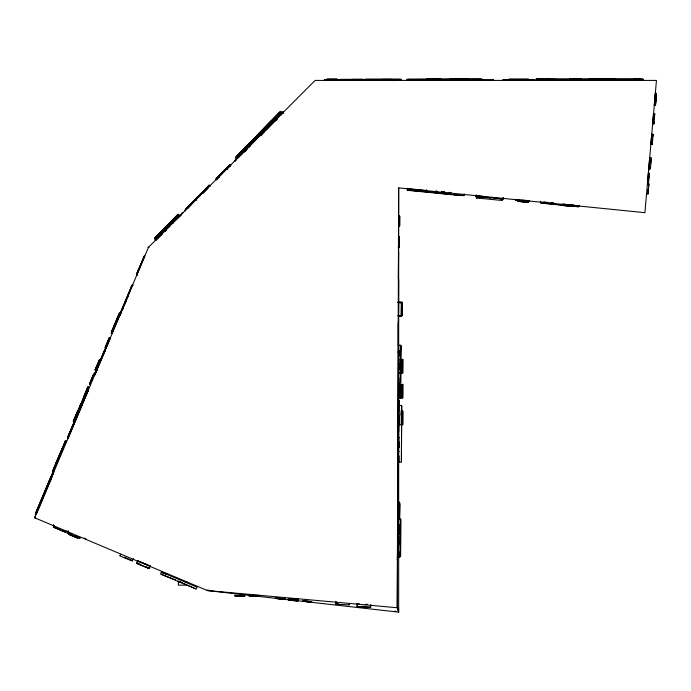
<?xml version="1.0" encoding="UTF-8"?>
<svg xmlns="http://www.w3.org/2000/svg" width="691" height="691" viewBox="0 0 691 691"><rect width="100%" height="100%" fill="white"/><g stroke="black" fill="none" stroke-linecap="round" stroke-linejoin="round"><path stroke-width="1.04" d="M398.37 350.829L398.37 352.928L398.5 350.829M398.37 345.595L398.37 322.524L398.5 345.595M528.926 201.366L519.338 200.425M119.854 315.338L118.783 314.863M120.519 313.178L119.448 312.703L111.778 330.903L112.866 331.343L132.352 285.59M289.9 599.952L207.421 590.563L34.55 517.732L148.47 247.335L315.139 80.415L656.45 80.415L644.91 212.673L398.672 187.874L397.256 607.743L398.672 612.148L291.827 600.09M398.672 279.622L397.256 607.743L207.421 590.563M235.216 595.867L235.165 595.331M244.519 595.918L244.588 595.374M249.373 595.867L249.321 595.331M258.736 595.374L258.667 595.918L249.434 595.521M288.441 599.814L288.458 599.149M289.227 599.512L297.942 600.531L297.873 601.153L289.158 600.125L289.296 599.227M297.804 599.728L297.873 599.183M398.552 247.352L399.329 247.404L399.424 236.901L398.724 236.901L398.672 246.756L399.372 246.765M398.552 247.093L399.329 247.3M398.552 246.627L399.078 246.635M398.854 247.084L399.26 237.186M399.009 216.179L398.957 226.043L399.657 226.043L399.709 216.188L398.716 216.205M399.053 241.332L398.724 237.125M399.044 225.914L399.078 216.223M398.595 359.294L398.526 373.002L402.715 373.019L402.784 359.32L401.73 359.311M399.26 225.914L399.398 216.214M398.552 372.682L398.724 359.458L399.243 359.467M398.698 350.259L398.672 355.718L399.199 355.718M399.303 247.248L399.424 237.013M398.603 411.076L398.526 424.775L402.723 424.792L402.793 411.093L401.739 411.085M398.681 383.039L398.871 345.189L400.875 345.198L400.685 383.047L398.672 383.004M398.983 315.398L399.009 315.925L399.45 315.571M399.657 225.94L399.709 216.292M398.759 398.258L398.716 385.82M398.759 395.338L399.208 395.192M398.966 355.589L399.053 350.268M398.862 395.131L399.087 395.649M398.932 381.743L399.234 382.555M398.94 380.75L398.94 379.938M398.949 378.944L398.949 378.141M398.759 369.193L399.053 363.872M399.562 557.525L398.301 557.516L398.586 502.72L399.839 502.72L399.709 519.52M398.957 405.479L401.696 405.444L401.411 462.219L398.681 462.201L399.078 400.892M399.027 425.259L399.053 420.042M399.148 406.109L399.173 400.935M399.398 385.837L399.372 398.491M398.733 518.95L398.534 556.799L400.538 556.808L400.737 518.958L398.716 518.984M398.759 511.91L399.208 511.763M399.027 461.467L399.053 455.93M399.027 447.181L399.053 441.955M399.372 406.118L399.424 400.771M399.389 406.127L399.424 400.659L398.724 400.659L398.672 410.514L399.199 410.514M399.873 315.571L400.279 315.925L397.861 315.554M399.053 535.991L398.949 556.255L398.301 556.35M399.078 525.091L398.759 534.584L399.243 534.264M399.139 518.924L399.424 502.297M399.312 519.347L399.424 502.184L398.724 502.184L398.672 512.04L399.372 512.048M399.467 519.356L399.787 503.938M400.435 356.608L400.797 346.036M401.359 315.891L401.549 302.494L400.987 302.727M401.462 316.115L401.549 302.347L398.759 302.33L398.664 316.098L401.48 316.046M401.125 415.256L401.592 406.705M402.723 424.645L402.793 411.24M398.361 278.775L398.629 252.155M348.903 604.78L348.912 604.34M370.549 607.311L370.411 606.767M528.002 202.385L519.822 201.288M271.269 120.847L263.798 128.509M285.055 599.529L285.141 598.855M311.477 602.198L303.271 601.127M577.866 206.583L577.883 206.03M113.022 330.972L112.486 330.704M335.662 601.403L335.515 604.193L349.197 604.893L349.231 604.193M335.904 602.837L335.973 601.429M335.956 603.217L338.089 603.675M357.169 603.813L357.014 606.62L370.696 607.32L370.842 604.53M357.402 605.264L357.472 603.865M503.039 199.172L499.852 198.619M337.122 79.206L327.189 79.163M362.723 80.415L362.715 79.387M181.085 215.333L182.018 212.992L183.581 212.457M398.396 609.341L398.31 607.424M357.325 606.534L357.359 606.102M36.105 514.372L35.604 514.044M51.695 477.135L53.751 471.253M655.37 97.897L655.664 94.512M648.262 180.878L647.985 183.279L647.476 183.132M648.529 177.786L648.789 173.406L648.331 173.363M649.246 169.537L649.385 167.144M655.396 99.288L655.776 94.676M649.514 167.136L649.454 169.399M655.189 103.08L655.94 94.537M649.652 167.144L649.67 169.597M651.95 141.975L652.218 138.882L651.958 142.078M653.651 121.443L653.893 123.801M654.023 117.211L654.714 113.903M647.769 191.459L647.951 189.394M649.937 166.591L649.661 169.71L648.642 169.615L649.695 157.652L651.423 157.807L650.525 168.043L648.797 167.887M653.66 123.654L653.807 121.452M654.006 119.75L654.515 113.894M652.416 138.874L652.252 144.445M652.649 136.835L653.125 134.434M656.346 95.315L655.465 105.326M648.244 188.902L648.054 193.817M648.469 186.328L648.909 184.031M650.551 163.871L650.982 158.99M407.414 188.358L407.18 190.301L461.061 195.588L461.113 195.104M408.485 189.429L408.364 190.111M411.387 189.619L410.782 189.766M426.243 191.891L426.433 190.025M426.563 191.001L426.658 190.06M435.917 191.917L436.012 190.975M436.056 192.858L436.237 190.992M436.79 192.996L436.945 191.217M437.403 193.031L437.489 192.141M440.081 193.437L440.15 192.746L449.962 193.705L449.893 194.404M440.374 193.307L440.262 192.944M463.989 195.665L464.188 193.886M476.099 195.147L476.021 195.985L478.345 196.374M476.289 195.173L476.116 196.451L485.92 197.41L485.989 196.719L476.185 195.752M476.41 195.778L476.237 197.928L502.435 200.485L502.599 198.818M476.825 197.963L476.911 197.125M485.661 197.22L485.782 196.693M493.478 197.902L503.247 199.25L503.402 197.721M503.1 198.472L503.169 197.704M515.486 199.621L515.434 200.105L523.07 200.856M515.814 199.44L515.555 200.122M517.775 201.202L517.792 200.485M519.226 200.416L519.295 199.716M519.39 200.027L522.672 200.407M528.105 201.487L528.036 201.962L519.805 201.15M528.874 200.666L525.661 200.701M515.624 200.053L529.038 201.375L529.107 200.684M540.656 201.271L540.517 202.67L547.142 203.266M540.872 202.187L540.785 203.076L564.504 205.4M541.459 202.169L541.381 202.99L564.469 205.27M541.658 203.016L542.72 202.817M553.266 204.165L553.301 203.595M553.526 204.182L553.638 203.076L550.528 202.774M554.45 203.534L552.178 203.491M554.838 203.724L548.663 203.474M568.045 204.657L562.966 204.156L562.88 204.933L579.153 206.531L579.222 205.754L577.184 205.547L579.222 205.754M563.355 204.804L563.502 204.311M563.934 205.167L563.891 205.598L573.703 206.566L573.746 206.125M578.782 205.901L578.695 206.79L572.986 206.238M528.373 79.085L509.181 79.085M235.156 596.005L244.571 596.048M66.802 441.29L65.472 440.694L52.378 471.78L53.725 472.324M34.973 518.06L35.379 517.118M35.595 517.576L35.258 517.784M66.345 531.094L66.137 531.612M65.334 441.039L52.525 471.443M275.778 598.302L275.787 597.767M297.743 600.514L297.64 600.98L291.377 600.125M303.323 600.634L311.503 601.913M311.442 602.068L311.537 601.611M400.504 79.318L365.841 79.318M148.487 247.473L148.919 247.637M180.386 214.892L172.577 222.372M195.959 199.906L195.803 199.457M226.924 168.898L226.76 168.449M51.911 477.472L50.788 476.963L35.733 512.696L36.882 513.137M476.332 196.443L498.038 198.369M275.7 598.432L285.055 599.425M105.611 349.637L104.928 349.309L100.143 360.59M104.782 349.646L94.296 374.919M35.129 517.792L34.8 517.205L35.258 517.758M216.395 179.945L215.808 179.168L230.163 164.458L230.906 165.184M230.336 165.805L230.44 166.186M244.251 152.184L244.286 151.718M260.844 135.237L261.008 135.065M195.493 588.697L178.062 580.993M88.465 390.147L87.662 389.759L67.355 437.956L68.202 438.258M68.616 437.273L68.228 437.006L81.832 404.719M401.696 406.066L401.411 461.597M480.971 79.249L407.535 79.353M400.875 345.612L400.685 382.633M400.728 519.373L400.547 556.393M631.479 79.249L546.106 79.353M79.69 537.9L79.638 538.462M149.057 568.581L149.109 568.019L146.328 566.845M77.781 537.27L77.565 538.082L68.919 534.445M58.925 456.241L55.194 465.224M83.939 396.651L87.783 387.038M99.314 360.382L95.125 369.849M84.138 396.738L88.12 387.254M99.029 361.186L95.367 369.875L99.219 361.341M65.429 441.532L52.715 471.115M79.284 408.571L73.868 421.424L74.438 421.683M80.001 406.895L83.844 397.282M85.002 395.079L86.237 392.151M87.023 390.277L88.431 387.202L87.973 387.193M89.536 384.101L93.691 374.125M119.293 313.636L111.113 333.062L112.201 333.503M53.052 471.029L65.412 441.704M78.204 411.551L79.439 408.623M95.643 370.056L99.936 359.83L101.059 360.305L96.749 370.54L95.617 370.065M112.521 330.22L119.474 313.714L111.674 332.311M53.872 469.569L55.116 466.658M55.28 466.218L57.146 461.787M57.344 461.329L58.58 458.392M59.4 456.44L60.635 453.503M61.456 451.551L62.691 448.623M62.881 448.174L64.108 445.254M64.341 444.71L65.17 442.758L64.963 443.484M81.331 404.252L84.121 397.688M91.169 381.233L92.387 378.34M50.866 477.144L53.432 471.132M64.341 444.961L64.626 444.296M94.071 374.565L94.779 374.712M112.633 330.358L119.647 313.705M53.578 471.167L51.022 476.842M81.581 404.632L67.839 436.902M82.402 402.68L83.637 399.744M84.466 397.791L87.239 390.838M93.959 375.334L96.394 369.555M105.818 346.942L109.575 338.46M119.396 315.001L119.396 315.459M49.605 480.815L35.431 514.078M53.665 471.202L51.194 476.816M81.97 404.097L68.124 436.669M82.799 402.119L83.628 400.141M84.648 397.515L88.966 387.271L87.835 386.796L83.525 397.04L84.838 397.584M106.371 346.079L107.606 343.151M119.102 315.735L132.145 284.761L132.966 285.107M35.759 514.199L38.471 507.488M38.687 507.229L41.97 499.438M42.773 497.537L44.025 494.566M44.215 493.858L47.489 486.127M47.644 485.721L49.432 481.48M49.761 480.945L50.996 478.025M65.991 442.171L66.474 441.592M82.652 402.784L83.896 399.821M84.708 397.895L87.593 391.046L88.051 391.141M94.417 374.971L96.541 369.65M100.515 360.503L104.807 350.285M119.267 315.856L131.731 285.849M94.46 375.101L96.705 369.78M100.618 360.495L105.343 350.268L101.007 360.555M137.017 274.267L144.79 256.041M36.77 512.8L35.975 514.665L35.276 514.372L50.495 477.766M68.176 438.301L82.264 404.857M83.058 402.957L84.337 399.942M85.123 398.068L88.483 390.104M103.849 353.567L104.125 352.902M104.471 352.099L104.747 351.434M94.978 374.868L97.094 369.849M37.193 512.411L51.6 478.207M120.122 315.597L121.366 312.626M122.195 310.682L123.439 307.728M124.25 305.785L126.315 300.896M127.135 298.935L128.241 295.878L128.63 296.076M53.198 525.583L53.613 524.599M53.57 526.438L53.293 527.086L65.921 532.407L66.198 531.759M68.236 530.628L67.148 533.202L79.776 538.522L80.044 537.874M67.934 531.785L68.046 532.286M67.986 532.856L72.279 534.774M78.083 537.123L77.66 538.125L68.824 534.402M119.975 555.149L119.698 555.797L132.326 561.118L133.415 558.544M120.484 554.389L120.597 554.89M137.189 562.293L137.63 562.016M137.682 561.127L137.794 561.628M137.397 562.172L137.941 560.876M150.275 566.059L149.196 568.633L136.568 563.312L137.656 560.738L150.275 566.059L137.673 560.729M162.359 573.124L161.72 572.502M165.762 574.558L165.123 573.936M69.083 534.342L69.35 533.72M53.613 527.112L53.794 526.715L59.815 529.254M398.672 225.637L399.502 225.767M398.672 398.379L399.208 398.318M398.672 511.832L398.724 502.409M398.672 534.506L399.208 534.437M230.008 164.622L215.963 179.012M399.424 524.97L399.372 534.609M148.738 247.568L148.142 247.197M179.168 215.221L155.587 239.311L154.525 238.309L178.131 214.21L179.168 215.221L155.561 239.319M210.219 186.078L209.2 185.041L185.853 209.399M177.872 214.478L154.784 238.05M161.349 574.316L175.609 579.87M280.105 111.795L235.856 157.133M209.883 186.026L209.157 185.266L184.886 210.133L185.637 210.859M235.942 160.58L235.976 160.113M246.955 149.023L247.05 149.377M53.414 474.199L53.086 473.879M656.208 93.449L655.336 103.46M649.246 173.32L648.374 183.331M283.379 112.331L280.347 115.432L283.379 112.331L282.619 111.596L234.69 160.528L235.441 161.271M335.662 604.202L335.861 603.666L337.864 603.77M357.161 606.629L370.48 607.208M654.265 105.11L655.206 105.127M652.658 123.585L653.289 123.62M120.338 313.576L119.793 313.351M166.332 226.259L161.167 231.606L161.539 231.235M162.8 230.716L171.973 221.31M167.075 226.622L170.686 222.917M167.101 226.657L174.512 219.064M170.841 223.003L175.359 218.382M168.725 225.37L177.034 216.862L177.44 217.207M168.768 226.104L177.751 216.888L177.19 216.343M194.551 200.52L185.456 209.606M199.034 195.933L196.045 198.991L198.3 196.736M200.096 194.836L207.982 186.751M194.698 200.606L185.844 209.684M200.131 194.862L208.734 186.233M186.294 209.243L194.776 200.736M201.694 193.454L203.163 191.951M208.639 186.432L209.269 186.009M237.255 157.393L280.399 113.186M216.508 179.185L230.198 165.158L230.569 165.52L226.968 169.217M216.862 179.591L219.038 177.337M259.695 136.136L261.215 134.598M175.531 217.268L155.086 237.816M176.214 216.646L155.561 237.989M155.993 237.557L171.895 221.319M160.839 232.893L163.085 230.587M164.233 229.421L167.213 226.38M167.585 225.992L175.091 218.33M177.76 215.471L178.416 215.108L177.915 215.627M172.301 221.353L172.802 220.844M174.547 219.064L175.048 218.546M175.669 217.915L176.015 217.25M197.635 197.324L186.155 208.647M197.963 196.909L208.345 186.397M194.793 200.485L187.062 208.38L190.025 205.382M201.09 194.059L199.613 195.57L201.098 194.076M203.707 191.39L205.927 189.118M191.502 203.871L194.456 200.856M208.829 186.302L209.485 185.939L208.984 186.449M187.106 208.613L189.343 206.333M190.405 205.253L194.154 201.418M202.955 193.497L208.008 188.332M240.183 155.458L244.605 150.94M246.937 148.582L270.172 124.846M273.999 120.934L279.164 115.656M282.317 112.538L281.41 113.695M243.042 152.746L246.661 149.049M251.222 144.393L255.679 139.841M258.65 136.809L266.147 129.157M273.524 121.625L275.009 120.104M279.639 115.388L281.885 113.091M245.175 151.329L246.678 149.8L245.21 151.303M264.653 131.445L260.904 135.272L277.091 118.757M266.147 129.917L275.139 120.744M249.261 147.166L250.764 145.637M190.232 204.406L190.871 203.75M235.821 159.854L242.541 153.557M244.787 151.312L248.51 147.148M564.003 205.607L573.547 206.488M167.904 227.65L155.458 239.552L168.993 226.916M155.872 239.57L163.093 232.539M163.482 232.15L166.531 229.187M155.993 240.295L162.385 234.059M165.019 231.494L166.522 230.034M282.662 112.849L274.871 119.863M281.928 113.549L275.208 119.932L279.872 115.708M275.381 120.199L278.49 117.254M277.1 119.439L275.631 120.83L274.785 119.94L282.844 112.288L283.681 113.177M218.874 175.937L226.743 168.526M219.004 175.877L226.639 168.889M224.584 171.118L219.211 176.006M219.548 176.127L222.493 173.329M187.995 206.929L195.786 199.526M193.489 201.979L188.038 206.885M188.358 207.127L191.398 204.234M188.513 206.998L190.707 204.916M188.436 207.283L190.742 205.097M180.325 215.013L172.629 222.321M180.403 215.48L173.096 222.424L180.55 215.575M650.853 144.212L651.578 144.264M642.924 79.163L632.991 79.206M648.806 167.671L649.799 167.844M398.647 315.804L402.024 315.891L402.093 302.192L397.904 302.166M362.835 79.344L352.781 79.344M382.373 80.415L382.399 79.888M100.325 360.529L99.754 360.287M88.863 387.504L88.293 387.271M81.659 404.961L81.089 404.719M53.432 527.147L65.783 532.346M136.706 563.372L149.031 568.451M178.667 215.747L178.097 215.272M523.355 80.415L523.372 79.94M534.411 79.603L503.229 79.56M398.5 397.679L400.659 397.671L400.728 384.602L398.621 384.593M553.5 203.068L550.226 202.783M249.201 596.031L258.728 596.048M402.093 302.338L402.024 315.735M402.784 359.467L402.715 372.872M402.784 384.446L402.723 397.843M536.397 80.415L536.432 79.707L642.906 79.88M155.682 240.58L154.87 239.742L169.01 225.966L169.831 226.803M209.719 590.416L207.015 590.062M278.749 598.069L276.979 598.086M400.089 315.528L401.065 315.493M482.353 80.415L482.413 79.206L417.64 79.508M481.705 79.206L406.792 79.353L406.852 80.415M475.227 80.415L475.287 79.353M613.798 80.415L613.858 79.353M615.361 80.415L615.422 79.353M400.659 372.432L401.229 372.38M400.659 397.403L401.229 397.351M399.398 400.884L398.724 400.884M401.946 302.494L401.29 302.503L401.221 315.562L401.877 315.58M402.637 359.622L401.981 359.631L401.912 372.699L402.568 372.717M402.637 384.602L401.981 384.611L401.912 397.671L402.568 397.696M402.637 411.395L401.981 411.404L401.912 424.473L402.568 424.49M450.022 78.852L468.36 78.852M600.531 78.852L615.534 78.852M426.701 78.999L441.039 78.999M569.747 78.999L581.174 78.999M589.138 78.999L601.749 78.999M340.197 79.327L362.948 79.344L362.948 80.406M362.706 79.551L324.727 79.517L324.727 80.13M631.928 79.353L642.742 79.448M392.79 79.923L400.279 79.69L324.632 79.681L324.632 80.726M393.127 80.182L400.469 80.182M180.515 581.58L178.39 581.58L178.39 585.165L186.898 585.165M183.711 581.58L186.898 581.58M398.724 215.998L399.424 215.998L399.363 225.914L398.672 225.853M398.724 216.447L399.545 216.464M398.759 246.419L399.208 246.48M398.146 247.689L398.845 247.698M397.93 302.485L401.531 302.408M400.599 302.572L401.125 302.572M400.175 302.658L398.733 302.623M398.353 315.692L400.279 315.64M401.29 359.951L400.72 359.89M398.672 369.322L399.199 369.322M400.305 372.829L400.944 372.838M401.29 384.922L400.72 384.87M398.724 388.739L399.424 388.739M398.672 395.468L399.372 395.468M399.044 397.8L399.674 397.8M400.305 397.809L400.944 397.809M399.243 415.637L398.724 415.628L398.672 425.492L399.199 425.492M399.243 437.55L398.724 437.55L398.672 447.405L399.199 447.405M398.724 451.525L399.243 451.525M398.672 461.381L399.199 461.381M399.217 503.989L398.569 503.886M398.724 524.858L399.424 524.858L399.372 534.722L398.672 534.713M398.724 525.082L399.26 525.143M399.113 539.999L399.113 541.165M399.104 542.599L399.096 543.774M399.113 551.902L399.104 552.705M399.104 553.698L399.096 554.51M399.096 555.504L399.087 556.307M249.218 595.625L258.719 595.737M235.07 595.625L244.571 595.737M288.562 599.33L297.804 599.641M289.296 599.339L289.486 599.9M288.354 599.434L297.856 599.546M288.458 599.702L297.976 599.892M656.165 93.561L655.293 93.492M400.927 315.796L401.376 315.744M357.161 603.83L359.467 603.934M365.582 604.262L367.681 604.375M363.889 606.327L366.04 606.439M361.816 606.327L365.954 606.543M655.154 95.099L656.355 95.203L655.457 105.438L654.256 105.334L655.31 93.259L656.217 93.337L655.431 105.205M655.137 95.332L655.742 95.384M654.412 103.495L655.327 103.572M649.566 167.602L650.153 167.714M648.909 173.467L647.873 183.046M647.458 183.676L648.987 183.815L648.089 194.05L646.56 193.912M648.218 183.979L647.432 183.892M442.18 191.727L444.702 191.977M448.969 192.392L451.102 192.599L448.977 192.461M441.592 191.735L444.762 192.046M476.194 195.259L476.272 196.166L478.569 196.443M426.779 190.561L407.915 188.703L407.785 190.042L436.297 192.78M522.241 200.01L527.147 200.494M543.515 202.083L547.566 202.48M543.817 202.161L548.093 202.575M574.722 205.305L570.075 204.856L574.143 205.253M562.958 204.156L568.037 204.657M482.007 196.572L484.063 196.771M495.827 197.971L497.909 198.162M544.871 202.765L547.194 202.999M565.73 204.83L569.989 205.244M573.176 205.564L576.743 205.909M480.53 196.633L485.73 197.047M544.197 202.757L547.186 203.05M551.358 203.465L554.648 204.061M564.711 204.838L569.989 205.339M572.096 205.564L576.665 206.013M429.655 191.796L432.678 192.089M563.649 204.83L578.79 206.471M428.593 191.761L432.67 192.158M412.907 190.414L415.101 190.63M419.29 191.036L422.512 191.355M426.727 191.77L429.932 192.081M433.102 192.392L436.289 192.711M440.253 193.057L450.1 194.067M454.289 194.473L457.546 194.793M486.334 197.548L491.007 198.006M567.207 205.538L571.474 205.953L566.059 205.555M572.848 206.091L578.281 206.756M439.467 193.091L450.212 194.145M454.35 194.551L457.71 194.879M436.764 192.979L464.015 195.657M519.779 201.435L528.01 202.238M477.161 197.548L476.6 197.488L477.135 197.799M479.07 197.989L479.632 198.041M397.731 609.22L398.672 609.315M545.415 80.415L545.354 79.353M400.029 302.762L400.547 302.813M275.873 597.965L285.02 599.304M275.657 598.043L285.081 599.218M289.313 599.788L297.709 600.825M631.531 80.415L631.419 79.793M481.022 80.415L480.91 79.793M395.062 611.172L395.986 611.293M238.697 157.781L238.732 157.66M136.576 274.102L144.203 255.998M89.562 384.041L93.682 374.254M73.35 421.216L80.631 404.244L81.763 404.719M235.778 159.474L281.582 112.702M85.969 539.006L84.147 538.03M480.297 80.502L480.409 80.502M124.907 302.77L125.373 303.133L124.967 302.813M34.835 517.222L35.319 517.334M148.168 247.205L148.479 247.335M144.583 255.67L136.36 274.508L137.328 274.914M144.462 256.249L136.93 274.12M136.766 275.096L137.233 275.294M132.456 285.331L132.922 285.53M120.286 313.343L120.122 313.731M119.923 314.206L119.759 314.595M111.821 332.863L112.365 333.097M105.542 348.031L106.112 348.273M100.428 360.296L99.297 359.812L94.987 370.056L96.118 370.531M96.274 370.065L96.844 370.324M94.866 374.487L93.734 374.012L89.424 384.256L90.556 384.732M84.181 397.031L84.751 397.299M80.242 407.275L80.812 407.535M78.653 411.663L77.522 411.18L73.211 421.424L74.343 421.899M77.807 411.646L73.592 421.242L83.853 397.144M76.977 414.488L77.547 414.747M76.321 414.488L77.444 414.963M65.826 441.696L66.491 441.972M50.322 480.357L49.631 480.064L43.913 494.117M54.356 525.791L54.192 526.179M62.13 530.23L64.911 531.396M74.628 535.767L77.487 536.967M163.421 573.219L164.182 573.547L163.292 573.521M124.311 557.153L127.179 558.363M127.61 558.544L131.946 560.375M137.993 563.329L140.774 564.504M493.219 80.406L493.158 79.845M535.966 80.406L535.966 79.033L556.048 79.379M392.212 80.415L392.194 79.888M236.426 156.676L279.665 112.374M216.153 178.874L229.87 164.812M337.113 80.398L337.217 79.69M640.367 80.398L640.367 79.854M155.216 239.475L168.725 226.303M282.325 112.961L280.606 111.286L235.363 157.643L235.795 158.066M229.982 165.27L230.405 165.071L216.387 178.917M171.523 221.837L171.023 222.347M227.693 169.252L226.847 168.362L218.788 176.015L219.634 176.905M196.736 200.26L195.89 199.371L187.831 207.024L188.678 207.913M180.688 215.031L172.413 222.459L173.26 223.348M408.312 79.396L480.573 79.482M398.681 462.201L398.672 545.216M536.415 79.085L640.566 79.31L640.566 80.406M643.036 80.406L643.036 79.163L568.14 79.508M631.729 79.31L631.729 80.406M631.082 79.482L536.536 79.353M534.523 80.406L534.523 79.603L503.117 79.534L503.117 80.406M533.409 79.724L523.139 79.491L523.139 80.406M528.814 79.379L508.74 79.379M524.244 79.603L524.244 80.406M510.2 80.406L510.2 79.534L510.036 80.406M503.316 79.733L503.281 80.406M493.452 80.406L493.452 79.681L483.173 79.681L483.173 80.406M481.575 79.897L408.726 79.595M401.307 79.724L401.307 79.249L365.029 79.249L365.029 79.724M398.672 187.874L398.672 302.312M398.672 315.269L398.672 345.491M398.672 350.89L398.672 431.858M398.672 557.093L398.672 612.148M393.136 79.681L393.136 80.726M392.436 80.406L392.436 79.387L382.158 79.387L382.158 80.406M352.669 79.344L352.669 80.406M337.355 80.406L337.355 79.163L327.076 79.163L327.076 80.406M397.714 542.426L397.42 559.753L397.714 542.426M397.835 467.418L398.189 495.335L397.835 467.418M398.353 431.953L398.491 494.566L398.353 431.953M234.94 595.331L234.94 596.031L244.795 596.074L244.795 595.383L234.94 595.331M249.097 595.331L249.088 596.031L258.944 596.074L258.952 595.383L249.097 595.331M288.225 599.14L288.225 599.84L298.08 599.892L298.089 599.192L288.225 599.14M398.595 384.274L398.526 397.973L402.715 397.999L402.793 384.3L398.595 384.274M398.724 385.613L398.672 398.595L399.372 398.595L399.424 385.613L398.724 385.613M401.29 359.7L401.229 372.622L401.756 372.63L401.817 359.7L401.29 359.7M401.29 384.68L401.229 397.601L401.756 397.601L401.817 384.68L401.29 384.68M401.298 411.473L401.229 424.395L401.756 424.404L401.825 411.473L401.298 411.473M335.774 602.595L336.051 603.027L335.774 602.595M357.273 605.022L357.549 605.463L357.273 605.022M648.348 173.13L647.45 183.365L648.365 183.443L649.264 173.208L648.348 173.13M651.743 134.201L650.844 144.436L652.244 144.557L653.142 134.322L651.743 134.201M653.539 113.566L652.641 123.801L653.885 123.914L654.774 113.678L653.539 113.566M408.174 189.714L408.735 189.973L408.174 189.714M409.469 189.835L410.031 190.094L409.469 189.835M410.765 189.965L411.326 190.224L410.765 189.965M437.17 192.53L437.723 192.858L437.17 192.53M517.542 200.45L517.447 201.383L528.244 202.446L528.33 201.513L517.542 200.45M275.562 597.741L275.484 598.432L285.271 599.581L285.348 598.89L275.562 597.741M303.124 600.609L303.055 601.222L311.667 602.241L311.745 601.628L303.124 600.609M83.905 397.031L79.586 407.275L80.717 407.75L85.028 397.515L83.905 397.031M109.204 337.795L104.885 348.031L106.017 348.506L110.335 338.27L109.204 337.795M109.325 338.124L105.308 347.651L109.342 338.193M161.357 572.07L160.519 574.048L196.253 589.103L197.09 587.117L161.4 572.07M279.717 112.987L237.255 156.926L279.717 112.987M176.326 217.553L175.98 218.218L176.326 217.553M177.449 216.404L177.103 217.078L177.449 216.404M178.572 215.255L178.226 215.929L178.572 215.255M398.672 610.74L398.197 610.689L398.672 610.74"/></g></svg>
